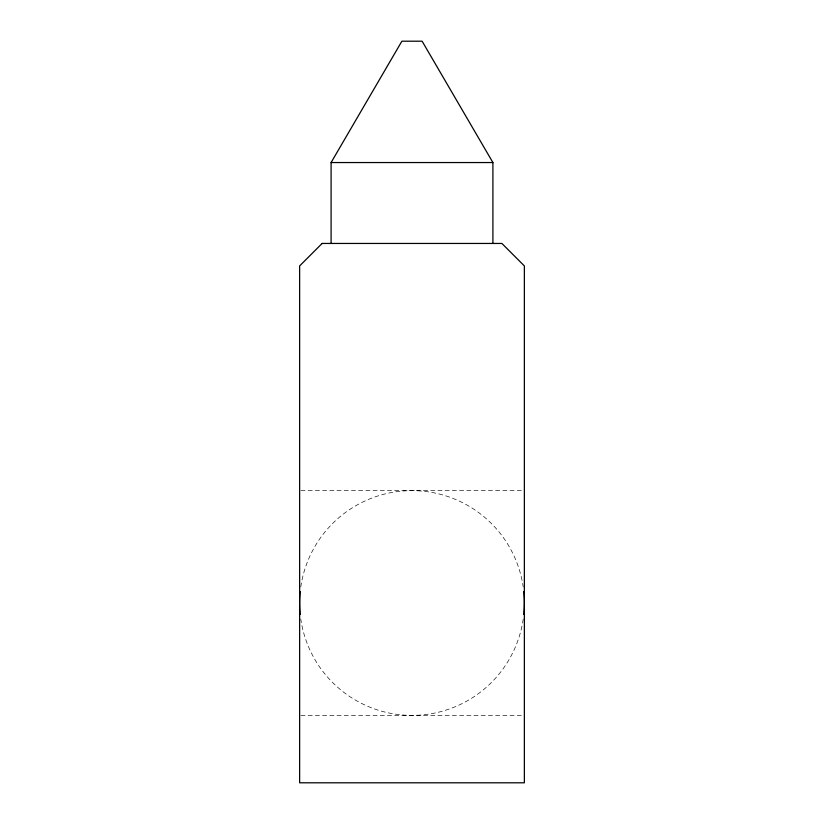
<?xml version="1.0" encoding="UTF-8"?>
<svg xmlns="http://www.w3.org/2000/svg" width="824" height="824" viewBox="0 0 824 824"><rect width="100%" height="100%" fill="white"/><g stroke="black" fill="none" stroke-linecap="round" stroke-linejoin="round"><path stroke-width="0.62" stroke-dasharray="4.12 3.09" d="M300.925 490.651L523.075 490.651M300.925 715.386L523.075 715.386M523.219 619.009A112.363 112.363 0 0 1 300.781 619.009M300.781 587.028A112.363 112.363 0 0 1 523.219 587.028"/><path stroke-width="1.24" d="M331.094 243.451L331.094 162.544L401.885 41.2L422.115 41.2L492.907 162.544L492.907 243.451M331.094 162.544L492.907 162.544M523.776 591.581A112.363 112.363 0 0 1 523.776 614.457M300.224 614.457A112.363 112.363 0 0 1 300.224 591.581M322.112 243.451L299.637 265.925L299.637 782.8L524.363 782.8L524.363 265.925L501.888 243.451L322.112 243.451"/></g></svg>
